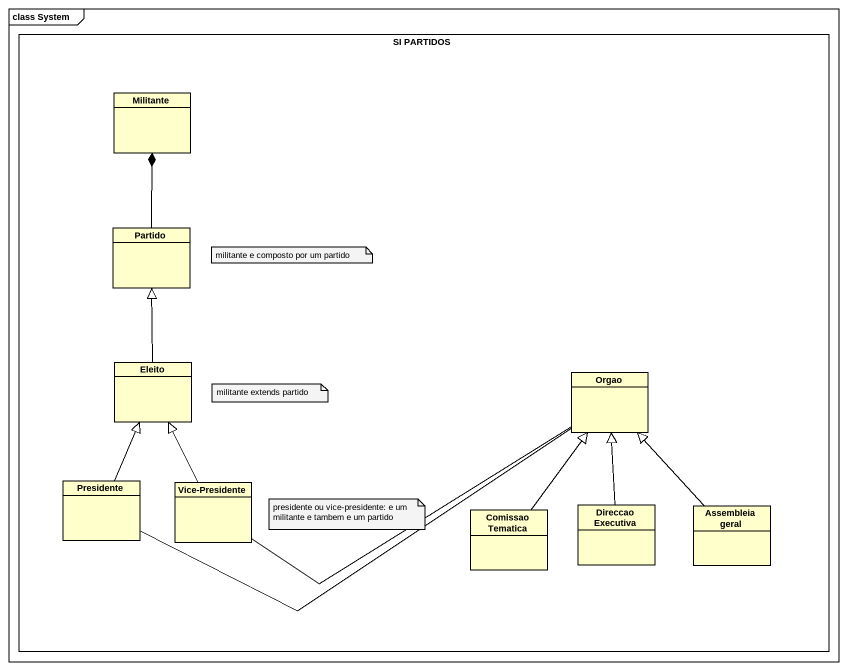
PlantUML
@startuml
mainframe class System
hide circle
hide empty members
rectangle "SI PARTIDOS" as SI_PARTIDOS {
  class Militante
  class Partido
  class Eleito
  class Orgao
  class Presidente
  class "Vice-Presidente" as Vice_Presidente
  class "Comissao Tematica" as Comissao_Tematica
  class "Direccao Executiva" as Direccao_Executiva
  class "Assembleia geral" as Assembleia_geral
}
Partido -up-* Militante
Eleito -up-|> Partido
Presidente -up-|> Eleito
Presidente -right- Orgao
Vice_Presidente -up-|> Eleito
Vice_Presidente -right- Orgao
Comissao_Tematica -up-|> Orgao
Direccao_Executiva -up-|> Orgao
Assembleia_geral -up-|> Orgao
note as N1
  militante e composto por um partido
end note
note as N2
  militante extends partido
end note
note as N3
  presidente ou vice-presidente: e um militante e tambem e um partido
end note
@enduml
